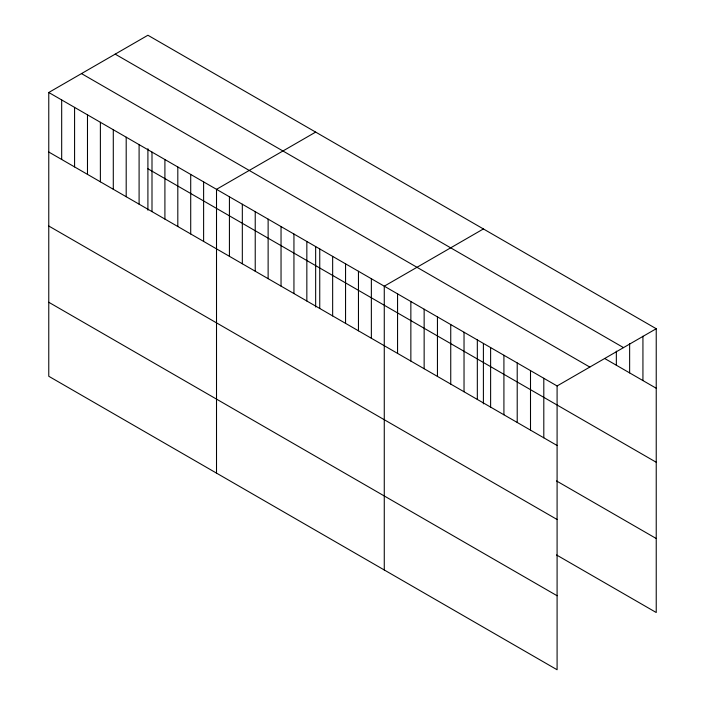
<?xml version="1.0" encoding="UTF-8"?>
<svg xmlns="http://www.w3.org/2000/svg" width="705" height="705" viewBox="0 0 705 705"><rect width="100%" height="100%" fill="white"/><g stroke="black" fill="none" stroke-linecap="round" stroke-linejoin="round"><path stroke-width="1.06" d="M48.768 92.487L557.091 385.961L557.091 669.75L48.768 376.276L48.768 92.487L147.909 35.25L656.232 328.724L656.232 612.513L556.518 554.95M315.655 132.099L216.514 189.328L216.514 473.117M483.401 228.949L384.269 286.177L384.269 569.966M557.091 385.961L656.232 328.724M115.188 54.135L623.511 347.618M604.952 358.651L656.232 388.252M81.489 73.593L589.812 367.076M147.909 168.786L656.232 462.26M48.768 152.016L557.091 445.489M556.518 480.942L656.232 538.514M48.768 226.014L557.091 519.497M48.768 302.269L557.091 595.743M642.934 336.206L642.934 380.577M629.635 343.679L629.635 372.901M616.346 351.161L616.346 365.225M543.802 378.285L543.802 437.814M530.504 370.61L530.504 430.138M517.214 362.934L517.214 422.462M503.916 355.258L503.916 414.787M490.618 347.583L490.618 407.111M483.401 343.45L483.401 403.868M477.329 339.907L477.329 399.435M464.031 332.231L464.031 391.76M450.742 324.556L450.742 384.084M437.444 316.88L437.444 376.408M424.146 309.204L424.146 368.733M410.856 301.529L410.856 361.057M397.558 293.853L397.558 353.381M371.359 278.731L371.359 338.259M358.457 271.284L358.457 330.804M345.556 263.829L345.556 323.357M332.654 256.382L332.654 315.911M319.744 248.927L319.744 308.455M315.655 246.6L315.655 307.027M306.842 241.48L306.842 301.009M293.941 234.034L293.941 293.562M281.039 226.578L281.039 286.107M268.129 219.132L268.129 278.66M255.228 211.685L255.228 271.214M242.326 204.23L242.326 263.758M229.425 196.783L229.425 256.312M203.613 181.881L203.613 241.41M190.711 174.435L190.711 233.963M177.81 166.979L177.81 226.508M164.908 159.533L164.908 219.061M151.998 152.086L151.998 211.615M147.909 148.693L147.909 210.178M139.096 144.631L139.096 204.159M126.195 137.184L126.195 196.713M113.293 129.738L113.293 189.257M100.383 122.282L100.383 181.811M87.482 114.836L87.482 174.364M74.58 107.38L74.58 166.909M61.679 99.934L61.679 159.462"/></g></svg>
